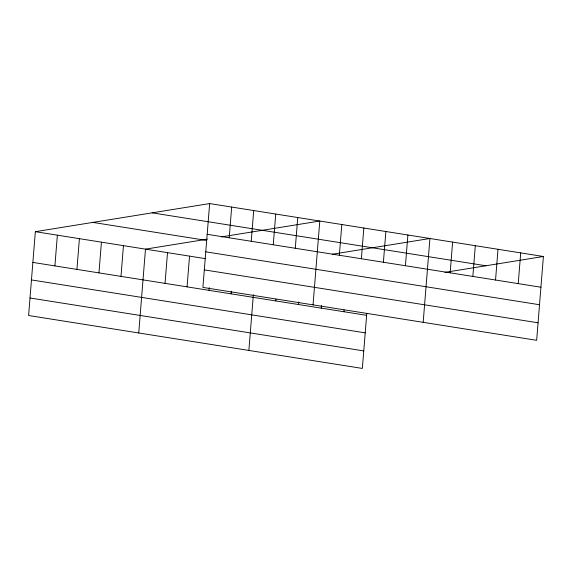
<?xml version="1.0" encoding="UTF-8"?>
<svg xmlns="http://www.w3.org/2000/svg" width="572" height="572" viewBox="0 0 572 572"><rect width="100%" height="100%" fill="white"/><g stroke="black" fill="none" stroke-linecap="round" stroke-linejoin="round"><path stroke-width="0.86" d="M209.652 203.568L202.903 287.401L536.658 340.319L543.4 256.492L209.652 203.568L35.342 231.681L28.6 315.508L362.348 368.432L366.766 313.578M54.898 265.901L57.372 235.171M76.927 269.398L79.401 238.667M98.956 272.887L101.43 242.156M120.985 276.383L123.452 245.653M138.739 332.975L145.481 249.142L207.364 239.16M165.036 283.369L167.51 252.638M187.065 286.858L189.539 256.127M209.095 290.354L209.302 287.716M229.208 237.788L231.674 207.057M231.117 293.844L231.331 291.212M251.23 241.284L253.703 210.553M248.877 350.443L253.36 294.702M273.259 244.773L275.733 214.042M275.84 300.936L275.983 299.185M295.288 248.269L297.762 217.539M298.534 304.533L298.748 301.902M313.041 304.862L319.791 221.028L221.307 236.915M321.235 308.136L321.443 305.498M339.346 255.255L341.813 224.524M343.929 311.733L344.065 309.981M361.368 258.744L363.842 228.013M383.397 262.241L385.871 231.51M405.426 265.73L407.9 234.999M423.18 322.329L429.922 238.495L332.318 254.24M450.15 272.823L452.624 242.092M472.844 276.426L475.318 245.695M495.538 280.023L498.012 249.292M518.232 283.619L520.706 252.888M444.916 272.372L543.4 256.492M152.131 212.841L485.878 265.765M207.178 234.298L540.926 287.223M92.864 222.401L206.528 240.426M205.77 251.823L539.518 304.74M35.342 231.681L205.398 258.644M204.318 269.877L538.066 322.801M32.876 262.412L366.623 315.329M31.46 279.93L365.215 332.854M30.009 297.991L363.756 350.908"/></g></svg>
